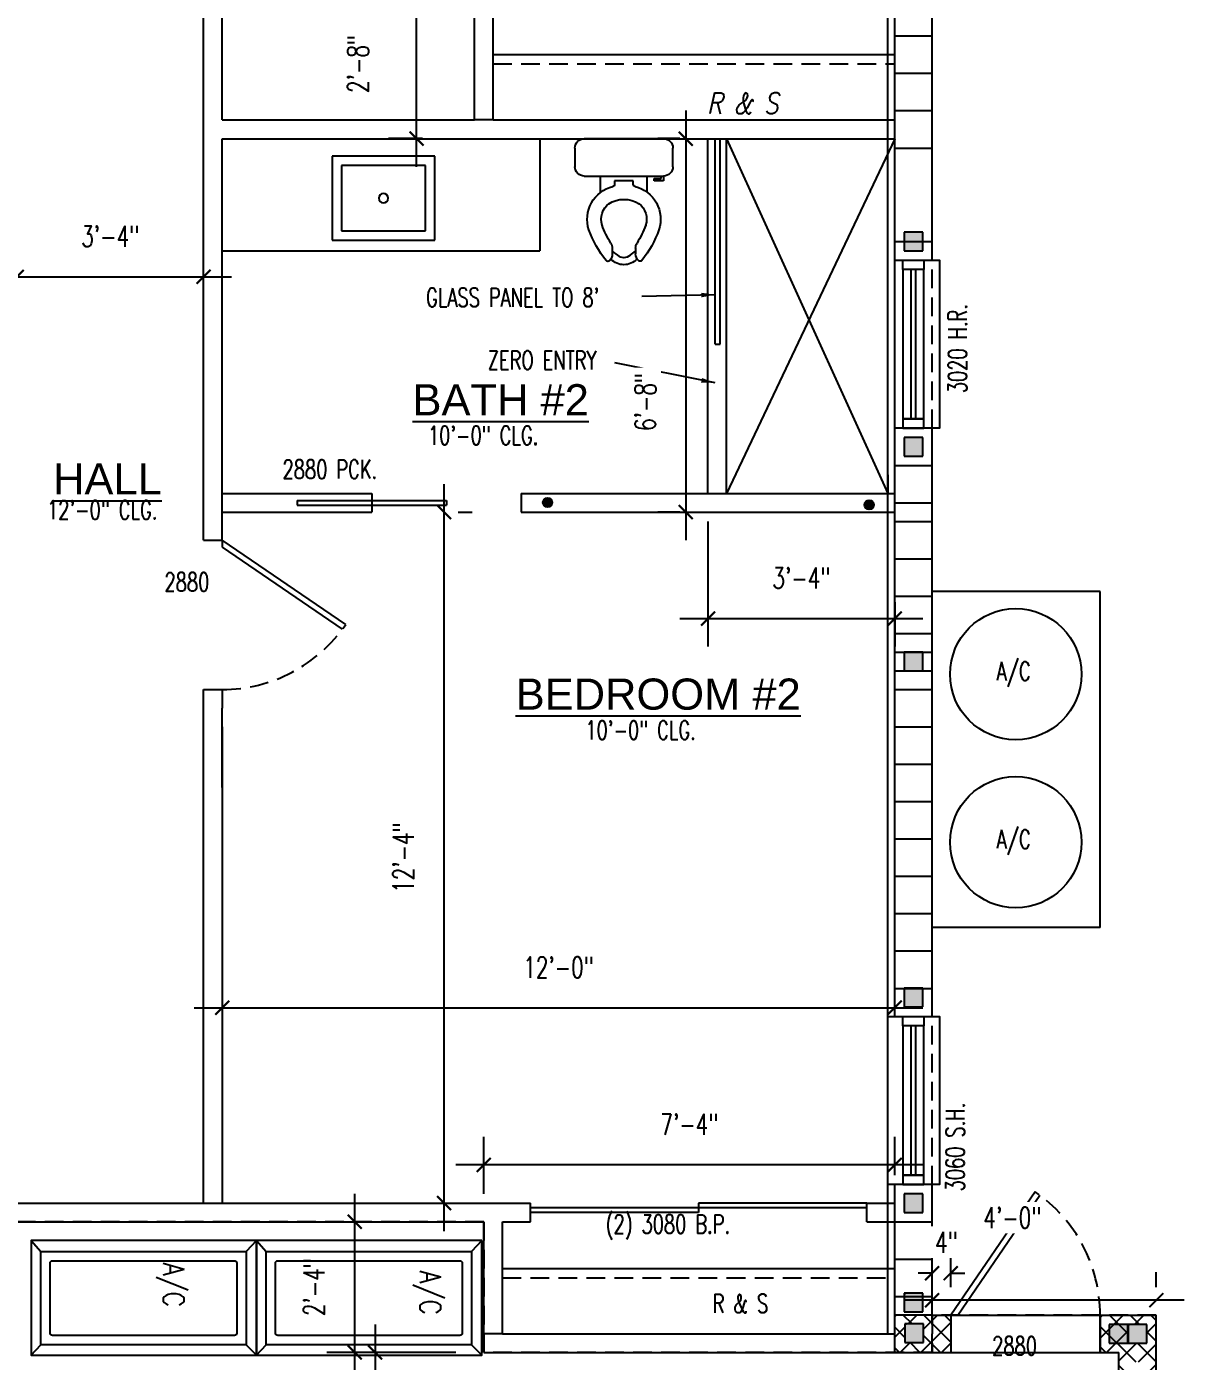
# Model space of a CAD drawing. Header units: inches. Extents: x -25328 to 8149, y -5530 to 4336.
# Drawn here: x -24732.5 to -24484.6, y 2863.5 to 3149.4 of the extents above; entities that cross this region are included whole.
import ezdxf

# ---------------------------------------------------------------- set-up
doc = ezdxf.new("R2010")
doc.units = ezdxf.units.IN
doc.header["$LTSCALE"] = 16
doc.header["$MEASUREMENT"] = 0
doc.linetypes.add('HIDDEN', pattern=[0.375, 0.25, -0.125])
doc.layers.get('0').update_dxf_attribs({"linetype": 'CONTINUOUS'})
doc.layers.get('DEFPOINTS').update_dxf_attribs({"linetype": 'CONTINUOUS'})
doc.layers.add('AREA', color=7, linetype='HIDDEN', plot=False)
for name, color, linetype in [('B1_1', 6, 'CONTINUOUS'), ('B1_4', 5, 'CONTINUOUS'), ('B1_TEXT', 1, 'CONTINUOUS'), ('BLOCK', 8, 'CONTINUOUS'), ('CELLS', 165, 'CONTINUOUS'), ('CONC', 3, 'CONTINUOUS'), ('COUNTER', 2, 'CONTINUOUS'), ('DIM', 5, 'CONTINUOUS'), ('DIMS', 5, 'CONTINUOUS'), ('DOORS', 1, 'CONTINUOUS'), ('DRY WALL', 8, 'CONTINUOUS'), ('FIXTURES', 2, 'CONTINUOUS'), ('HATCH', 8, 'CONTINUOUS'), ('REBAR', 1, 'CONTINUOUS'), ('SHELF', 2, 'CONTINUOUS'), ('TEXT', 11, 'CONTINUOUS'), ('TEXT ROOM', 3, 'CONTINUOUS'), ('WALLS EXT', 6, 'CONTINUOUS'), ('WALLS INT', 6, 'CONTINUOUS'), ('WINDOWS', 1, 'CONTINUOUS')]:
    doc.layers.add(name, color=color, linetype=linetype)
doc.styles.add('ATT', font='txt')
doc.styles.add('MTI', font='romans.shx', dxfattribs={"width": 0.8, "oblique": 12.5})
doc.styles.add('PAYTAS RM', font='romans.shx', dxfattribs={"width": 0.7, "height": 4.5})
doc.styles.add('PAYTS NOTES', font='romans.shx', dxfattribs={"width": 0.7, "height": 4.5})
doc.styles.add('TAGS', font='romans.shx', dxfattribs={"width": 0.8})
doc.styles.add('TEST', font='swissk.ttf', dxfattribs={"height": 4})
doc.dimstyles.new('DIM- PAYTAS', dxfattribs={"dimscale": 48, "dimtxt": 0.1, "dimasz": 0.0625, "dimexe": 0.125, "dimexo": 0.125, "dimgap": 0.125, "dimtad": 1, "dimdec": 1, "dimzin": 3, "dimdsep": 46, "dimlunit": 4, "dimtxsty": 'PAYTAS RM', "dimblk": 'ARCHTICK', "dimcen": 0.09, "dimdle": 0.125, "dimclrd": 5, "dimclre": 5, "dimclrt": 11, "dimadec": 0, "dimazin": 0, "dimtfac": 1, "dimtdec": 1, "dimtofl": 0, "dimtmove": 2, "dimatfit": 3, "dimfxl": 0, "dimfrac": 2, "dimtolj": 1, "dimtzin": 3, "dimarcsym": 0})
pattern_1 = [(45, (-20738.2125, 971.5904), (-2.2097087, 2.2097087), []), (135, (-20738.2125, 971.5904), (-2.2097087, -2.2097087), [])]

# ---------------------------------------------------------------- blocks, each defined once
blk = doc.blocks.new('pv_ap_ah_large')
for p, q in [((-24.14, -2), (-21.93, -4.35)), ((24.14, -2), (22.07, -4.35)), ((22.07, -4.35), (-21.93, -4.35)), ((-21.93, -4.35), (-21.93, -24.35)), ((22.07, -24.35), (22.07, -4.35)), ((-24.14, -26.58), (-21.93, -24.35)), ((-21.93, -24.35), (22.07, -24.35)), ((24.14, -26.58), (22.07, -24.35))]:
    blk.add_line(p, q)
at = {"color": 8}
for p, q in [((-19.93, -6.85), (-19.93, -21.85)), ((19.57, -6.35), (-19.43, -6.35)), ((20.07, -21.85), (20.07, -6.85)), ((-19.43, -22.35), (19.57, -22.35))]:
    blk.add_line(p, q, dxfattribs=at)
blk.add_lwpolyline([(-24.14, -2), (24.14, -2), (24.14, -26.58), (-24.14, -26.58)], close=True)
for centre, start, end in [((-19.43, -6.85), 90, 180), ((19.57, -6.85), 0, 90), ((-19.43, -21.85), 180, 270), ((19.57, -21.85), 270, 0)]:
    blk.add_arc(centre, 0.5, start, end, dxfattribs=at)
blk = doc.blocks.new('CELL')
at = {"layer": 'CELLS', "linetype": 'Continuous'}
for p, q in [((-1.99, -1.89), (-1.99, 2.11)), ((-1.99, 2.11), (2.01, 2.11)), ((2.01, 2.11), (2.01, -1.89)), ((2.01, -1.89), (-1.99, -1.89))]:
    blk.add_line(p, q, dxfattribs=at)
for points in [[(-1.99, 2.11), (-1.99, -1.89), (2.01, 2.11), (-0.07, -1.89)], [(2.01, 2.11), (-0.07, -1.89), (2.01, -0.79), (1.71, -1.89)], [(2.01, -0.79), (1.71, -1.89), (2.01, -1.89)]]:
    blk.add_solid(points, dxfattribs=at)
blk = doc.blocks.new('_ArchTick')
at = {"color": 0, "linetype": 'ByBlock', "const_width": 0.15}
blk.add_lwpolyline([(-0.5, -0.5), (0.5, 0.5)], dxfattribs=at)
blk = doc.blocks.new('*D379')
at = {"layer": 'DEFPOINTS', "color": 0, "transparency": 16777216}
for p in [(-24676.45, 2893.4), (-24662.26, 2893.4), (-24634.61, 2865.4)]:
    blk.add_point(p, dxfattribs=at)
at = {"layer": 'DIMS', "color": 5, "lineweight": -2, "transparency": 16777216}
for p, q in [((-24662.26, 2859.4), (-24662.26, 2899.4)), ((-24670.45, 2893.4), (-24656.26, 2893.4)), ((-24640.61, 2865.4), (-24668.26, 2865.4))]:
    blk.add_line(p, q, dxfattribs=at)
at = {"layer": 'DIMS', "color": 5, "lineweight": -2, "transparency": 16777216, "xscale": 3, "yscale": 3, "zscale": 3}
for p, rotation in [((-24662.26, 2893.4), 90), ((-24662.26, 2865.4), 270)]:
    blk.add_blockref('_ArchTick', p, dxfattribs=dict(at, rotation=rotation))
at = {"layer": 'DIMS', "color": 11, "transparency": 16777216, "insert": (-24670.94, 2879.4), "char_height": 4.5, "attachment_point": 5, "rotation": 90, "style": 'PAYTAS RM'}
blk.add_mtext('\\A1;2\'-4"', dxfattribs=at)
blk = doc.blocks.new('*D443')
at = {"layer": 'DEFPOINTS', "color": 0, "transparency": 16777216}
for p in [(-24634.61, 2865.4), (-24826.61, 2849.4), (-24634.61, 2845.57)]:
    blk.add_point(p, dxfattribs=at)
at = {"layer": 'DIMS', "color": 5, "lineweight": -2, "transparency": 16777216}
for p, q in [((-24634.61, 2859.4), (-24634.61, 2839.57)), ((-24832.61, 2845.57), (-24628.61, 2845.57)), ((-24826.61, 2843.4), (-24826.61, 2839.57))]:
    blk.add_line(p, q, dxfattribs=at)
at = {"layer": 'DIMS', "color": 5, "lineweight": -2, "transparency": 16777216, "xscale": 3, "yscale": 3, "zscale": 3, "rotation": 180}
blk.add_blockref('_ArchTick', (-24826.61, 2845.57), dxfattribs=at)
at = {"layer": 'DIMS', "color": 5, "lineweight": -2, "transparency": 16777216, "xscale": 3, "yscale": 3, "zscale": 3}
blk.add_blockref('_ArchTick', (-24634.61, 2845.57), dxfattribs=at)
at = {"layer": 'DIMS', "color": 11, "transparency": 16777216, "insert": (-24730.61, 2854.25), "char_height": 4.5, "attachment_point": 5, "style": 'PAYTAS RM'}
blk.add_mtext('\\A1;16\'-0"', dxfattribs=at)
blk = doc.blocks.new('*D380')
at = {"layer": 'DEFPOINTS', "color": 0, "transparency": 16777216}
for p in [(-24690.61, 2947.25), (-24546.61, 2939.25), (-24546.61, 2931.25)]:
    blk.add_point(p, dxfattribs=at)
at = {"layer": 'DIMS', "color": 5, "lineweight": -2, "transparency": 16777216}
for p, q in [((-24546.61, 2937.25), (-24546.61, 2945.25)), ((-24696.61, 2939.25), (-24540.61, 2939.25)), ((-24690.61, 2941.25), (-24690.61, 2933.25))]:
    blk.add_line(p, q, dxfattribs=at)
at = {"layer": 'DIMS', "color": 5, "lineweight": -2, "transparency": 16777216, "xscale": 3, "yscale": 3, "zscale": 3, "rotation": 180}
blk.add_blockref('_ArchTick', (-24690.61, 2939.25), dxfattribs=at)
at = {"layer": 'DIMS', "color": 5, "lineweight": -2, "transparency": 16777216, "xscale": 3, "yscale": 3, "zscale": 3}
blk.add_blockref('_ArchTick', (-24546.61, 2939.25), dxfattribs=at)
at = {"layer": 'DIMS', "color": 11, "transparency": 16777216, "insert": (-24618.61, 2947.93), "char_height": 4.5, "attachment_point": 5, "style": 'PAYTAS RM'}
blk.add_mtext('\\A1;12\'-0"', dxfattribs=at)
blk = doc.blocks.new('*D383')
at = {"layer": 'DEFPOINTS', "color": 0, "transparency": 16777216}
for p in [(-24649, 3157.4), (-24636.61, 3157.4), (-24641.72, 3125.4)]:
    blk.add_point(p, dxfattribs=at)
at = {"layer": 'DIMS', "color": 5, "lineweight": -2, "transparency": 16777216}
for p, q in [((-24649, 3119.4), (-24649, 3163.4)), ((-24642.61, 3157.4), (-24655, 3157.4)), ((-24647.72, 3125.4), (-24655, 3125.4))]:
    blk.add_line(p, q, dxfattribs=at)
at = {"layer": 'DIMS', "color": 5, "lineweight": -2, "transparency": 16777216, "xscale": 3, "yscale": 3, "zscale": 3}
for p, rotation in [((-24649, 3157.4), 90), ((-24649, 3125.4), 270)]:
    blk.add_blockref('_ArchTick', p, dxfattribs=dict(at, rotation=rotation))
at = {"layer": 'DIMS', "color": 11, "transparency": 16777216, "insert": (-24661.55, 3141.4), "char_height": 4.5, "attachment_point": 5, "rotation": 90, "style": 'PAYTAS RM'}
blk.add_mtext('\\A1;2\'-8"', dxfattribs=at)
blk = doc.blocks.new('15PTOI06')
at = {"color": 0, "linetype": 'ByBlock'}
for p, q in [((2, 10.5), (6, 10.5)), ((0, -8.5), (0, 8.5)), ((8, 8.5), (8, -8.5)), ((11.5, 5), (8, 5)), ((9, 2), (9.765178, 2)), ((9, -2), (9, 2)), ((23.431562, 2.5), (24.727861, 2.5)), ((24.931034, 1.327586), (24.062054, 2.5)), ((9.765178, -2), (9, -2)), ((23.431562, -2.5), (24.690476, -2.5)), ((24.931034, -1.327586), (24.062054, -2.5)), ((11.5, -5), (8, -5)), ((8.5, -8), (8, -8)), ((8, -8.5), (9, -8.5)), ((9, -6.5), (8.5, -6.5)), ((8.5, -6.5), (8.5, -8)), ((9, -8.5), (9, -6.5)), ((6, -10.5), (2, -10.5))]:
    blk.add_line(p, q, dxfattribs=at)
for centre, radius, start, end in [((2, 8.5), 2, 90, 180), ((6, 8.5), 2, 0, 90), ((17.25, 0.65), 7.210062, 71.816347, 166.116636), ((12, -13.75), 22.534695, 51.265418, 70.559965), ((19.118098, 0), 6.118098, 147.797266, 212.202734), ((17.25, 0.65), 4.210062, 71.816347, 142.891702), ((12, -13.75), 19.534695, 57.937508, 70.559965), ((24.727861, 4.5), 2, 270, 314.939898), ((25.787408, 3.438228), 0.5, 314.939898, 51.265418), ((9.765178, 2.5), 0.5, 270, 346.116636), ((23.431562, 4.5), 2, 237.937508, 270), ((23.666667, 0), 1.833333, 313.602819, 46.397181), ((23.166667, 0), 3.833333, 313.602819, 46.397181), ((9.765178, -2.5), 0.5, 13.883364, 90), ((17.25, -0.65), 7.210062, 193.883364, 288.183653), ((12, 13.75), 19.534695, 289.440035, 302.062492), ((23.431562, -4.5), 2, 90, 122.062492), ((24.690476, -4.5), 2, 44.162471, 90), ((17.25, -0.65), 4.210062, 217.108298, 288.183653), ((12, 13.75), 22.534695, 289.440035, 308.665009), ((25.766527, -3.454957), 0.5, 308.665009, 44.162471), ((2, -8.5), 2, 180, 270), ((6, -8.5), 2, 270, 0)]:
    blk.add_arc(centre, radius, start, end, dxfattribs=at)
at = {"color": 0, "linetype": 'ByBlock', "style": 'ATT', "flags": 3}
blk.add_attdef('ITEM', (0, -19.5), '', height=6, dxfattribs=at)
blk = doc.blocks.new('A$C1FC876C1')
at = {"layer": 'DOORS'}
for p, q in [((0, 18.07), (26.42, 0)), ((26.42, 1.5), (0.72, 19.08)), ((26.42, 0), (26.42, 1.5))]:
    blk.add_line(p, q, dxfattribs=at)
at = {"layer": 'DOORS', "color": 8, "linetype": 'HIDDEN'}
blk.add_arc((26.45, -0.07), 32.07, 90.0483, 145.5621, dxfattribs=at)
blk = doc.blocks.new('*D418')
at = {"layer": 'DEFPOINTS', "color": 0, "transparency": 16777216}
for p in [(-24646.07, 3045.4), (-24643.13, 3045.4), (-24646.07, 2897.4)]:
    blk.add_point(p, dxfattribs=at)
at = {"layer": 'DIM', "color": 5, "lineweight": -2, "transparency": 16777216}
for p, q in [((-24643.13, 2891.4), (-24643.13, 3051.4)), ((-24640.07, 3045.4), (-24637.13, 3045.4)), ((-24640.07, 2897.4), (-24637.13, 2897.4))]:
    blk.add_line(p, q, dxfattribs=at)
at = {"layer": 'DIM', "color": 5, "lineweight": -2, "transparency": 16777216, "xscale": 3, "yscale": 3, "zscale": 3}
for p, rotation in [((-24643.13, 3045.4), 90), ((-24643.13, 2897.4), 270)]:
    blk.add_blockref('_ArchTick', p, dxfattribs=dict(at, rotation=rotation))
at = {"layer": 'DIM', "color": 11, "transparency": 16777216, "insert": (-24651.81, 2971.4), "char_height": 4.5, "attachment_point": 5, "rotation": 90, "style": 'PAYTAS RM', "bg_fill": 3, "box_fill_scale": 1.25, "bg_fill_color": 256, "bg_fill_true_color": 13158600, "bg_fill_transparency": 0}
blk.add_mtext('\\A1;12\'-4"', dxfattribs=at)
blk = doc.blocks.new('A$C525b841c')
at = {"layer": 'FIXTURES'}
for p, q in [((0, 0), (0, 22)), ((0, 22), (18, 22)), ((18, 22), (18, 0)), ((2, 20), (16, 20)), ((2, 2), (2, 20)), ((16, 20), (16, 2)), ((16, 2), (2, 2)), ((18, 0), (0, 0))]:
    blk.add_line(p, q, dxfattribs=at)
blk.add_circle((9, 11), 1, dxfattribs=at)
blk = doc.blocks.new('*D401')
at = {"layer": 'DEFPOINTS', "color": 0, "transparency": 16777216}
for p in [(-24634.61, 2865.4), (-24657.87, 2493.4), (-24602.48, 2493.4)]:
    blk.add_point(p, dxfattribs=at)
at = {"layer": 'DIM', "color": 5, "lineweight": -2, "transparency": 16777216}
for p, q in [((-24657.87, 2871.4), (-24657.87, 2487.4)), ((-24640.61, 2865.4), (-24663.87, 2865.4)), ((-24608.48, 2493.4), (-24663.87, 2493.4))]:
    blk.add_line(p, q, dxfattribs=at)
at = {"layer": 'DIM', "color": 5, "lineweight": -2, "transparency": 16777216, "xscale": 3, "yscale": 3, "zscale": 3}
for p, rotation in [((-24657.87, 2865.4), 90), ((-24657.87, 2493.4), 270)]:
    blk.add_blockref('_ArchTick', p, dxfattribs=dict(at, rotation=rotation))
at = {"layer": 'DIM', "color": 11, "transparency": 16777216, "insert": (-24666.55, 2679.4), "char_height": 4.5, "attachment_point": 5, "rotation": 90, "style": 'PAYTAS RM', "bg_fill": 3, "box_fill_scale": 1.25, "bg_fill_color": 256, "bg_fill_true_color": 13158600, "bg_fill_transparency": 0}
blk.add_mtext('\\A1;31\'-0"', dxfattribs=at)
blk = doc.blocks.new('*D422')
at = {"layer": 'DEFPOINTS', "color": 0, "transparency": 16777216}
for p in [(-24538.61, 2876.59), (-24538.61, 2873.4), (-24490.61, 2873.4)]:
    blk.add_point(p, dxfattribs=at)
at = {"layer": 'WALLS INT', "color": 5, "lineweight": -2, "transparency": 16777216}
for p, q in [((-24538.61, 2879.4), (-24538.61, 2882.59)), ((-24490.61, 2879.4), (-24490.61, 2882.59)), ((-24484.61, 2876.59), (-24544.61, 2876.59))]:
    blk.add_line(p, q, dxfattribs=at)
at = {"layer": 'WALLS INT', "color": 5, "lineweight": -2, "transparency": 16777216, "xscale": 3, "yscale": 3, "zscale": 3, "rotation": 180}
blk.add_blockref('_ArchTick', (-24538.61, 2876.59), dxfattribs=at)
at = {"layer": 'WALLS INT', "color": 5, "lineweight": -2, "transparency": 16777216, "xscale": 3, "yscale": 3, "zscale": 3}
blk.add_blockref('_ArchTick', (-24490.61, 2876.59), dxfattribs=at)
at = {"layer": 'WALLS INT', "color": 11, "transparency": 16777216, "insert": (-24521.44, 2894.27), "char_height": 4.5, "attachment_point": 5, "style": 'PAYTAS RM', "bg_fill": 3, "box_fill_scale": 1.25, "bg_fill_color": 256, "bg_fill_true_color": 13158600, "bg_fill_transparency": 0}
blk.add_mtext('\\A1;4\'-0"', dxfattribs=at)
blk = doc.blocks.new('*D423')
at = {"layer": 'DEFPOINTS', "color": 0, "transparency": 16777216}
for p in [(-24634.61, 2905.58), (-24546.61, 2897.4), (-24634.61, 2893.4)]:
    blk.add_point(p, dxfattribs=at)
at = {"layer": 'WALLS INT', "color": 5, "lineweight": -2, "transparency": 16777216}
for p, q in [((-24634.61, 2899.4), (-24634.61, 2911.58)), ((-24546.61, 2903.4), (-24546.61, 2911.58)), ((-24540.61, 2905.58), (-24640.61, 2905.58))]:
    blk.add_line(p, q, dxfattribs=at)
at = {"layer": 'WALLS INT', "color": 5, "lineweight": -2, "transparency": 16777216, "xscale": 3, "yscale": 3, "zscale": 3, "rotation": 180}
blk.add_blockref('_ArchTick', (-24634.61, 2905.58), dxfattribs=at)
at = {"layer": 'WALLS INT', "color": 5, "lineweight": -2, "transparency": 16777216, "xscale": 3, "yscale": 3, "zscale": 3}
blk.add_blockref('_ArchTick', (-24546.61, 2905.58), dxfattribs=at)
at = {"layer": 'WALLS INT', "color": 11, "transparency": 16777216, "insert": (-24590.61, 2914.26), "char_height": 4.5, "attachment_point": 5, "style": 'PAYTAS RM', "bg_fill": 3, "box_fill_scale": 1.25, "bg_fill_color": 256, "bg_fill_true_color": 13158600, "bg_fill_transparency": 0}
blk.add_mtext('\\A1;7\'-4"', dxfattribs=at)
blk = doc.blocks.new('*D425')
at = {"layer": 'DEFPOINTS', "color": 0, "transparency": 16777216}
for p in [(-24586.61, 3125.4), (-24591.37, 3045.4), (-24586.61, 3045.4)]:
    blk.add_point(p, dxfattribs=at)
at = {"layer": 'WALLS INT', "color": 5, "lineweight": -2, "transparency": 16777216}
for p, q in [((-24591.37, 3131.4), (-24591.37, 3039.4)), ((-24592.61, 3125.4), (-24597.37, 3125.4)), ((-24592.61, 3045.4), (-24597.37, 3045.4))]:
    blk.add_line(p, q, dxfattribs=at)
at = {"layer": 'WALLS INT', "color": 5, "lineweight": -2, "transparency": 16777216, "xscale": 3, "yscale": 3, "zscale": 3}
for p, rotation in [((-24591.37, 3125.4), 90), ((-24591.37, 3045.4), 270)]:
    blk.add_blockref('_ArchTick', p, dxfattribs=dict(at, rotation=rotation))
at = {"layer": 'WALLS INT', "color": 11, "transparency": 16777216, "insert": (-24600.05, 3069), "char_height": 4.5, "attachment_point": 5, "rotation": 90, "style": 'PAYTAS RM', "bg_fill": 3, "box_fill_scale": 1.25, "bg_fill_color": 256, "bg_fill_true_color": 13158600, "bg_fill_transparency": 0}
blk.add_mtext('\\A1;6\'-8"', dxfattribs=at)
blk = doc.blocks.new('*D428')
at = {"layer": 'DEFPOINTS', "color": 0, "transparency": 16777216}
for p in [(-24586.61, 3049.4), (-24546.61, 3032.12), (-24546.61, 3022.6)]:
    blk.add_point(p, dxfattribs=at)
at = {"layer": 'WALLS INT', "color": 5, "lineweight": -2, "transparency": 16777216}
for p, q in [((-24586.61, 3043.4), (-24586.61, 3016.6)), ((-24546.61, 3026.12), (-24546.61, 3016.6)), ((-24592.61, 3022.6), (-24540.61, 3022.6))]:
    blk.add_line(p, q, dxfattribs=at)
at = {"layer": 'WALLS INT', "color": 5, "lineweight": -2, "transparency": 16777216, "xscale": 3, "yscale": 3, "zscale": 3, "rotation": 180}
blk.add_blockref('_ArchTick', (-24586.61, 3022.6), dxfattribs=at)
at = {"layer": 'WALLS INT', "color": 5, "lineweight": -2, "transparency": 16777216, "xscale": 3, "yscale": 3, "zscale": 3}
blk.add_blockref('_ArchTick', (-24546.61, 3022.6), dxfattribs=at)
at = {"layer": 'WALLS INT', "color": 11, "transparency": 16777216, "insert": (-24566.61, 3031.27), "char_height": 4.5, "attachment_point": 5, "style": 'PAYTAS RM', "bg_fill": 3, "box_fill_scale": 1.25, "bg_fill_color": 256, "bg_fill_true_color": 13158600, "bg_fill_transparency": 0}
blk.add_mtext('\\A1;3\'-4"', dxfattribs=at)
blk = doc.blocks.new('*D434')
at = {"layer": 'DEFPOINTS', "color": 0, "transparency": 16777216}
for p in [(-24534.63, 2882.39), (-24538.61, 2873.4), (-24534.63, 2873.4)]:
    blk.add_point(p, dxfattribs=at)
at = {"layer": 'WALLS INT', "color": 5, "lineweight": -2, "transparency": 16777216}
for p, q in [((-24538.61, 2879.4), (-24538.61, 2888.39)), ((-24534.63, 2879.4), (-24534.63, 2888.39)), ((-24538.61, 2882.39), (-24541.61, 2882.39)), ((-24534.63, 2882.39), (-24531.63, 2882.39))]:
    blk.add_line(p, q, dxfattribs=at)
at = {"layer": 'WALLS INT', "color": 5, "lineweight": -2, "transparency": 16777216, "xscale": 3, "yscale": 3, "zscale": 3}
blk.add_blockref('_ArchTick', (-24538.61, 2882.39), dxfattribs=at)
at = {"layer": 'WALLS INT', "color": 5, "lineweight": -2, "transparency": 16777216, "xscale": 3, "yscale": 3, "zscale": 3, "rotation": 180}
blk.add_blockref('_ArchTick', (-24534.63, 2882.39), dxfattribs=at)
at = {"layer": 'WALLS INT', "color": 11, "transparency": 16777216, "insert": (-24535.56, 2889.01), "char_height": 4.5, "attachment_point": 5, "style": 'PAYTAS RM', "bg_fill": 3, "box_fill_scale": 1.25, "bg_fill_color": 256, "bg_fill_true_color": 13158600, "bg_fill_transparency": 0}
blk.add_mtext('\\A1;4"', dxfattribs=at)
blk = doc.blocks.new('*D440')
at = {"layer": 'DEFPOINTS', "color": 0, "transparency": 16777216}
for p in [(-24734.61, 3095.4), (-24694.61, 3095.8), (-24694.61, 3095.4)]:
    blk.add_point(p, dxfattribs=at)
at = {"layer": 'WALLS INT', "color": 5, "lineweight": -2, "transparency": 16777216}
for p, q in [((-24734.61, 3101.4), (-24734.61, 3101.8)), ((-24694.61, 3101.4), (-24694.61, 3101.8)), ((-24740.61, 3095.8), (-24688.61, 3095.8))]:
    blk.add_line(p, q, dxfattribs=at)
at = {"layer": 'WALLS INT', "color": 5, "lineweight": -2, "transparency": 16777216, "xscale": 3, "yscale": 3, "zscale": 3, "rotation": 180}
blk.add_blockref('_ArchTick', (-24734.61, 3095.8), dxfattribs=at)
at = {"layer": 'WALLS INT', "color": 5, "lineweight": -2, "transparency": 16777216, "xscale": 3, "yscale": 3, "zscale": 3}
blk.add_blockref('_ArchTick', (-24694.61, 3095.8), dxfattribs=at)
at = {"layer": 'WALLS INT', "color": 11, "transparency": 16777216, "insert": (-24714.61, 3104.48), "char_height": 4.5, "attachment_point": 5, "style": 'PAYTAS RM', "bg_fill": 3, "box_fill_scale": 1.25, "bg_fill_color": 256, "bg_fill_true_color": 13158600, "bg_fill_transparency": 0}
blk.add_mtext('\\A1;3\'-4"', dxfattribs=at)

msp = doc.modelspace()

# ---------------------------------------------------------------- hatches: boundary and pattern name
at = {"layer": 'DIMS'}
h = msp.add_hatch(dxfattribs=at)
h.set_pattern_fill('ANSI37', color=8, scale=25, style=0)
h.set_pattern_definition(pattern_1)
h.paths.add_polyline_path([(-24490.60610512, 2665.39772563), (-24490.60610512, 2873.39772563), (-24502.60610512, 2873.39772563), (-24502.60610512, 2865.39772563), (-24498.60610512, 2865.39772563), (-24498.60610512, 2673.39772563), (-24498.60610512, 2493.39772563), (-24614.48110512, 2493.39772563), (-24614.48110512, 2485.39772563), (-24600.3490796, 2485.39772563), (-24490.60610512, 2485.39772563)])
h.paths.add_polyline_path([(-24496.60610512, 2487.40038371), (-24496.60610512, 2491.40038371), (-24492.60610512, 2491.40038371), (-24492.60610512, 2487.40038371)], flags=16)
h.paths.add_polyline_path([(-24588.60610512, 2487.40038371), (-24592.60610512, 2487.40038371), (-24592.60610512, 2491.40038371), (-24588.60610512, 2491.40038371)], flags=16)
h.paths.add_polyline_path([(-24595.16739662, 2487.40038371), (-24599.16739662, 2487.40038371), (-24599.16739662, 2491.40038371), (-24595.16739662, 2491.40038371)], flags=16)
h.paths.add_polyline_path([(-24497.27447545, 2572.21820286), (-24497.27447545, 2576.21820286), (-24493.27447545, 2576.21820286), (-24493.27447545, 2572.21820286)], flags=16)
h.paths.add_polyline_path([(-24608.48110512, 2487.40039897), (-24612.48110512, 2487.40039897), (-24612.48110512, 2491.40039897), (-24608.48110512, 2491.40039897)], flags=16)
h.paths.add_polyline_path([(-24496.60610512, 2667.40038371), (-24496.60610512, 2671.40038371), (-24492.60610512, 2671.40038371), (-24492.60610512, 2667.40038371)], flags=16)
h.paths.add_polyline_path([(-24496.60610512, 2715.40038371), (-24496.60610512, 2719.40038371), (-24492.60610512, 2719.40038371), (-24492.60610512, 2715.40038371)], flags=16)
h.paths.add_polyline_path([(-24496.60610512, 2787.40038371), (-24496.60610512, 2791.40038371), (-24492.60610512, 2791.40038371), (-24492.60610512, 2787.40038371)], flags=16)
h.paths.add_polyline_path([(-24496.60610512, 2859.40038371), (-24496.60610512, 2863.40038371), (-24492.60610512, 2863.40038371), (-24492.60610512, 2859.40038371)], flags=16)
h.paths.add_polyline_path([(-24500.66916231, 2867.39772563), (-24500.66916231, 2871.39772563), (-24496.66916231, 2871.39772563), (-24496.60610512, 2871.39776688), (-24496.60610512, 2871.40038371), (-24492.60610512, 2871.40038371), (-24492.60610512, 2867.40038371), (-24496.60610512, 2867.40038371), (-24496.66916231, 2867.40034246), (-24496.66916231, 2867.39772563)], flags=16)
h = msp.add_hatch(dxfattribs=at)
h.set_pattern_fill('ANSI37', color=8, scale=25, style=0)
h.set_pattern_definition(pattern_1)
h.paths.add_polyline_path([(-24540.44490539, 2867.51430551), (-24544.44490539, 2867.51430551), (-24544.44490539, 2871.51430551), (-24540.44490539, 2871.51430551)], flags=16)
h.paths.add_polyline_path([(-24496.60610512, 2871.40038371), (-24492.60610512, 2871.40038371), (-24492.60610512, 2867.40038371), (-24496.60610512, 2867.40038371)], flags=16)
h.paths.add_polyline_path([(-24496.60610512, 2863.40038371), (-24492.60610512, 2863.40038371), (-24492.60610512, 2859.40038371), (-24496.60610512, 2859.40038371)], flags=16)
h.paths.add_polyline_path([(-24534.60610512, 2865.39772563), (-24534.60610512, 2873.39772563), (-24546.60610512, 2873.39772563), (-24546.60610512, 2865.39772563)])
h.paths.add_polyline_path([(-24502.60610512, 2873.39772563), (-24502.60610512, 2865.39772563), (-24498.60610512, 2865.39772563), (-24498.60610512, 2857.39772563), (-24490.60610512, 2857.39772563), (-24490.60610512, 2873.39772563)])
at = {"layer": 'REBAR'}
for points in [[(-24619.9404013, 3047.46352497, 1), (-24621.9404013, 3047.46352497, 1)], [(-24551.07442782, 3046.96961635, 1), (-24553.07442782, 3046.96961635, 1)]]:
    msp.add_hatch(color=256, dxfattribs=at).paths.add_polyline_path(points)

# ---------------------------------------------------------------- linework, layer by layer
at = {"layer": 'B1_1'}
for p, q in [((-24694.60610512, 3039.39772563), (-24694.60610512, 3159.39772563)), ((-24694.60610512, 2897.39772563), (-24694.60610512, 3007.39772563))]:
    msp.add_line(p, q, dxfattribs=at)
at = {"layer": 'B1_4', "linetype": 'HIDDEN'}
msp.add_line((-24632.60610512, 3129.39772563), (-24636.60610512, 3129.39772563), dxfattribs=at)
at = {"layer": 'BLOCK'}
for p, q in [((-24546.60610512, 3147.39772563), (-24538.60610512, 3147.39772563)), ((-24546.60610512, 3139.39772563), (-24538.60610512, 3139.39772563)), ((-24546.60610512, 3131.39772563), (-24538.60610512, 3131.39772563)), ((-24546.60610512, 3123.39772563), (-24538.60610512, 3123.39772563)), ((-24546.60610512, 3103.39772563), (-24538.60610512, 3103.39772563)), ((-24546.60610512, 3055.39772563), (-24538.60610512, 3055.39772563)), ((-24546.60610512, 3047.39772563), (-24538.60610512, 3047.39772563)), ((-24546.60610512, 3043.39772563), (-24538.60610512, 3043.39772563)), ((-24546.60610512, 3035.39772563), (-24538.60610512, 3035.39772563)), ((-24546.60610512, 3027.39772563), (-24538.60610512, 3027.39772563)), ((-24546.60610512, 3019.39772563), (-24538.60610512, 3019.39772563)), ((-24546.60610512, 3015.39772563), (-24538.60610512, 3015.39772563)), ((-24546.60610512, 3011.39772563), (-24538.60610512, 3011.39772563)), ((-24546.60610512, 3007.39772563), (-24538.60610512, 3007.39772563)), ((-24546.60610512, 2999.39772563), (-24538.60610512, 2999.39772563)), ((-24546.60610512, 2991.39772563), (-24538.60610512, 2991.39772563)), ((-24546.60610512, 2983.39772563), (-24538.60610512, 2983.39772563)), ((-24546.60610512, 2975.39772563), (-24538.60610512, 2975.39772563)), ((-24546.60610512, 2967.39772563), (-24538.60610512, 2967.39772563)), ((-24546.60610512, 2959.39772563), (-24538.60610512, 2959.39772563)), ((-24546.60610512, 2951.39772563), (-24538.60610512, 2951.39772563)), ((-24546.60610512, 2943.39772563), (-24538.60610512, 2943.39772563)), ((-24546.60610512, 2893.39772563), (-24538.60610512, 2893.39772563)), ((-24546.60610512, 2893.39772563), (-24538.60610512, 2893.39772563)), ((-24546.60610512, 2885.39772563), (-24538.60610512, 2885.39772563)), ((-24546.60610512, 2877.39772563), (-24538.60610512, 2877.39772563)), ((-24502.60610512, 2865.39772563), (-24502.60610512, 2873.39772563))]:
    msp.add_line(p, q, dxfattribs=at)
at = {"layer": 'CONC'}
for p, q in [((-24502.60610512, 3028.40357581), (-24538.60610512, 3028.40357581)), ((-24502.60610512, 2956.40357581), (-24502.60610512, 3028.40357581)), ((-24502.60610512, 2956.40357581), (-24538.60610512, 2956.40357581))]:
    msp.add_line(p, q, dxfattribs=at)
at = {"layer": 'COUNTER'}
for p in [(-24622.60610512, 3125.39772563), (-24690.60610512, 3101.39772563)]:
    msp.add_line(p, (-24622.60610512, 3101.39772563), dxfattribs=at)
at = {"layer": 'DIM'}
for p, q in [((-24674.60610512, 3047.90313876), (-24674.60610512, 3046.90313876)), ((-24534.60610512, 2873.39772563), (-24534.60610512, 2865.39772563)), ((-24502.60610512, 2873.39772563), (-24502.60610512, 2865.39772563))]:
    msp.add_line(p, q, dxfattribs=at)
at = {"layer": 'DIMS'}
for p, q in [((-24585.04555025, 3081.39772563), (-24585.04555025, 3125.39772563)), ((-24583.96086289, 3081.39772563), (-24583.96086289, 3125.39772563))]:
    msp.add_line(p, q, dxfattribs=at)
at = {"layer": 'DOORS'}
for p, q in [((-24588.60610512, 2896.39772563), (-24624.60610512, 2896.39772563)), ((-24552.60610512, 2897.39772563), (-24588.60610512, 2897.39772563)), ((-24588.60610512, 2897.39772563), (-24588.60610512, 2895.39772563)), ((-24552.60610512, 2896.39772563), (-24588.60610512, 2896.39772563)), ((-24588.60610512, 2895.39772563), (-24624.60610512, 2895.39772563))]:
    msp.add_line(p, q, dxfattribs=at)
at = {"layer": 'DRY WALL'}
msp.add_line((-24548.10610512, 2869.39772563), (-24548.10610512, 3439.89772563), dxfattribs=at)
at = {"layer": 'FIXTURES'}
msp.add_line((-24548.10610512, 3053.39772563), (-24548.10610512, 3049.39772563), dxfattribs=at)
for centre in [(-24520.70908511, 3010.68905663), (-24520.70908511, 2974.68905663)]:
    msp.add_circle(centre, 14.05600247, dxfattribs=at)
at = {"layer": 'HATCH'}
msp.add_line((-24630.60610512, 2869.39772563), (-24634.60610512, 2869.39772563), dxfattribs=at)
at = {"layer": 'REBAR'}
for centre in [(-24620.9404013, 3047.46352497), (-24552.07442782, 3046.96961635)]:
    msp.add_circle(centre, 1, dxfattribs=at)
at = {"layer": 'SHELF'}
for p, q in [((-24632.60610512, 3143.39772563), (-24546.60610512, 3143.39772563)), ((-24630.60610512, 2883.39772563), (-24546.60610512, 2883.39772563))]:
    msp.add_line(p, q, dxfattribs=at)
at = {"layer": 'SHELF', "linetype": 'HIDDEN'}
for p, q in [((-24632.60610512, 3141.39772563), (-24546.60610512, 3141.39772563)), ((-24630.60610512, 2881.39772563), (-24546.60610512, 2881.39772563))]:
    msp.add_line(p, q, dxfattribs=at)
at = {"layer": 'WALLS EXT'}
for p, q in [((-24546.60610512, 2937.39772563), (-24546.60610512, 3441.39772563)), ((-24538.60610512, 3099.39772563), (-24538.60610512, 3163.39772563)), ((-24586.60610512, 3049.39772563), (-24586.60610512, 3125.39772563)), ((-24582.60610512, 3049.39772563), (-24582.60610512, 3125.39772563)), ((-24585.04555025, 3081.39772563), (-24583.96086289, 3081.39772563)), ((-24538.60610512, 2937.39772563), (-24538.60610512, 3063.39772563)), ((-24546.60610512, 2865.39772563), (-24546.60610512, 2901.39772563)), ((-24538.60610512, 2873.39772563), (-24538.60610512, 2901.39772563)), ((-24490.60610512, 2665.39772563), (-24490.60610512, 2873.39772563)), ((-24498.60610512, 2673.39772563), (-24498.60610512, 2865.39772563))]:
    msp.add_line(p, q, dxfattribs=at)
at = {"layer": 'WALLS INT'}
for p, q in [((-24690.60610512, 3129.39772563), (-24690.60610512, 3301.39772563)), ((-24636.60610512, 3129.39772563), (-24636.60610512, 3157.39772563)), ((-24632.60610512, 3129.39772563), (-24632.60610512, 3153.39772563)), ((-24690.60610512, 3129.39772563), (-24636.60610512, 3129.39772563)), ((-24632.60610512, 3129.39772563), (-24546.60610512, 3129.39772563)), ((-24690.60610512, 3125.39772563), (-24546.60610512, 3125.39772563)), ((-24690.60610512, 3039.39772563), (-24690.60610512, 3125.39772563)), ((-24582.60610512, 3125.39772563), (-24548.10610512, 3049.39772563)), ((-24546.60610512, 3125.39772563), (-24582.60610512, 3049.39772563)), ((-24690.60610512, 3049.39772563), (-24658.60610512, 3049.39772563)), ((-24658.60610512, 3049.39772563), (-24658.60610512, 3045.40855189)), ((-24626.60610512, 3049.39772563), (-24546.60610512, 3049.39772563)), ((-24626.60610512, 3049.39772563), (-24626.60610512, 3045.39772563)), ((-24690.60610512, 3045.40855189), (-24658.60610512, 3045.40855189)), ((-24626.60610512, 3045.39772563), (-24546.60610512, 3045.39772563)), ((-24694.60610512, 3039.39772563), (-24690.60610512, 3039.39772563)), ((-24694.60610512, 3003.39772563), (-24694.60610512, 3007.39772563)), ((-24694.60610512, 3007.39772563), (-24690.60610512, 3007.39772563)), ((-24690.60610512, 3007.39772563), (-24690.60610512, 3003.39772563)), ((-24690.60610512, 2986.39772563), (-24690.60610512, 3003.39772563)), ((-24690.60610512, 2999.39772563), (-24690.60610512, 2897.39772563)), ((-24737.23165516, 2897.39772563), (-24624.60610512, 2897.39772563)), ((-24624.60610512, 2893.39772563), (-24624.60610512, 2897.39772563)), ((-24552.60610512, 2897.39772563), (-24546.60610512, 2897.39772563)), ((-24552.60610512, 2893.39772563), (-24552.60610512, 2897.39772563)), ((-24826.60610512, 2893.39772563), (-24634.60610512, 2893.39772563)), ((-24634.60610512, 2865.39772563), (-24634.60610512, 2893.39772563)), ((-24630.60610512, 2869.39772563), (-24630.60610512, 2893.39772563)), ((-24630.60610512, 2893.39772563), (-24624.60610512, 2893.39772563)), ((-24552.60610512, 2893.39772563), (-24546.60610512, 2893.39772563)), ((-24538.60610512, 2873.39772563), (-24490.60610512, 2873.39772563)), ((-24630.60610512, 2869.39772563), (-24546.60610512, 2869.39772563)), ((-24634.60610512, 2865.39772563), (-24546.60610512, 2865.39772563)), ((-24546.60610512, 2865.39772563), (-24498.60610512, 2865.39772563))]:
    msp.add_line(p, q, dxfattribs=at)
at = {"layer": 'WINDOWS'}
for p, q in [((-24544.84825877, 3097.39772563), (-24544.84825877, 3099.39772563)), ((-24544.84825877, 3099.39772563), (-24540.34825877, 3099.39772563)), ((-24540.34825877, 3099.39772563), (-24540.34825877, 3097.39772563)), ((-24544.84825877, 3097.39772563), (-24544.84825877, 3065.39772563)), ((-24542.59825877, 3097.39772563), (-24544.84825877, 3097.39772563)), ((-24540.34825877, 3097.39772563), (-24544.84825877, 3097.39772563)), ((-24540.34825877, 3097.39772563), (-24544.84825877, 3097.39772563)), ((-24543.09825877, 3065.39772563), (-24543.09825877, 3097.39772563)), ((-24542.09825877, 3065.39772563), (-24542.09825877, 3097.39772563)), ((-24540.34825877, 3065.39772563), (-24540.34825877, 3097.39772563)), ((-24542.59825877, 3065.39772563), (-24544.84825877, 3065.39772563)), ((-24544.84825877, 3065.39772563), (-24544.84825877, 3063.39772563)), ((-24544.84825877, 3065.39772563), (-24540.34825877, 3065.39772563)), ((-24540.34825877, 3065.39772563), (-24542.59825877, 3065.39772563)), ((-24540.34825877, 3063.39772563), (-24540.34825877, 3065.39772563)), ((-24544.84825877, 3063.39772563), (-24540.34825877, 3063.39772563)), ((-24544.84825877, 2935.39772563), (-24544.84825877, 2937.39772563)), ((-24544.84825877, 2937.39772563), (-24540.34825877, 2937.39772563)), ((-24540.34825877, 2937.39772563), (-24540.34825877, 2935.39772563)), ((-24544.84825877, 2935.39772563), (-24544.84825877, 2903.39772563)), ((-24542.59825877, 2935.39772563), (-24544.84825877, 2935.39772563)), ((-24540.34825877, 2935.39772563), (-24544.84825877, 2935.39772563)), ((-24540.34825877, 2935.39772563), (-24544.84825877, 2935.39772563)), ((-24543.09825877, 2903.39772563), (-24543.09825877, 2935.39772563)), ((-24542.09825877, 2903.39772563), (-24542.09825877, 2935.39772563)), ((-24540.34825877, 2903.39772563), (-24540.34825877, 2935.39772563)), ((-24542.59825877, 2903.39772563), (-24544.84825877, 2903.39772563)), ((-24544.84825877, 2903.39772563), (-24544.84825877, 2901.39772563)), ((-24544.84825877, 2903.39772563), (-24540.34825877, 2903.39772563)), ((-24540.34825877, 2903.39772563), (-24542.59825877, 2903.39772563)), ((-24540.34825877, 2901.39772563), (-24540.34825877, 2903.39772563)), ((-24544.84825877, 2901.39772563), (-24540.34825877, 2901.39772563))]:
    msp.add_line(p, q, dxfattribs=at)
for points in [[(-24546.60610512, 3099.39772563), (-24537.04858697, 3099.39772563), (-24537.04858697, 3063.39772563), (-24546.60610512, 3063.39772563)], [(-24548.10610512, 2937.39772563), (-24537.04858697, 2937.39772563), (-24537.04858697, 2901.39772563), (-24548.10610512, 2901.39772563)]]:
    msp.add_lwpolyline(points, dxfattribs=at)

# ---------------------------------------------------------------- block references
at = {"layer": 'CELLS', "xscale": -1, "rotation": 270}
for p in [(-24542.71677807, 3103.39121418), (-24542.71677807, 3059.39121418), (-24542.71677807, 3013.39121418), (-24542.71677807, 2941.39121418), (-24542.71677807, 2897.39121418), (-24542.71677807, 2897.39121418), (-24542.71677807, 2876.06504188), (-24542.55557833, 2869.50513598), (-24494.71677807, 2869.39121418)]:
    msp.add_blockref('CELL', p, dxfattribs=at)
at = {"layer": 'CELLS', "color": 2}
for p, rotation in [((-24664.18765836, 3039.39772406), 180), ((-24534.63356508, 2899.81617238), 270)]:
    msp.add_blockref('A$C1FC876C1', p, dxfattribs=dict(at, rotation=rotation))
at = {"layer": 'CELLS', "xscale": -1}
msp.add_blockref('CELL', (-24498.65999278, 2869.28705268), dxfattribs=at)
at = {"layer": 'DIM', "xscale": -1, "rotation": 270}
msp.add_blockref('A$C525b841c', (-24667.10609961, 3103.63750667), dxfattribs=at)
at = {"layer": 'FIXTURES', "color": 2, "xscale": -1, "rotation": 90}
msp.add_blockref('15PTOI06', (-24604.60610512, 3125.39772563), dxfattribs=at)
at = {"layer": 'FIXTURES', "xscale": -1}
for p in [(-24707.4269754, 2891.39772563), (-24659.15382111, 2891.39772563)]:
    msp.add_blockref('pv_ap_ah_large', p, dxfattribs=at)

# ---------------------------------------------------------------- texts
at = {"layer": 'B1_TEXT', "lineweight": -3, "insert": (-24579.17090211, 3135.23040589), "char_height": 4.5, "width": 28.4986180321, "attachment_point": 2, "style": 'MTI'}
msp.add_mtext('\\A1;R & S', dxfattribs=at)
at = {"layer": 'B1_TEXT', "lineweight": -3, "char_height": 4.5, "width": 25.804521924, "attachment_point": 5, "rotation": 270, "style": 'TAGS'}
for insert in [(-24701.76627238, 2879.87105163), (-24646.7891064, 2878.20988161)]:
    msp.add_mtext('\\A1;A/C', dxfattribs=dict(at, insert=insert))
at = {"layer": 'TEXT', "style": 'PAYTS NOTES', "width": 0.7}
for p in [(-24524.81916872, 3009.33261072), (-24524.81916872, 2973.33261072)]:
    msp.add_text('A/C', height=4, dxfattribs=at).set_placement(p)
at = {"layer": 'TEXT', "char_height": 4, "attachment_point": 1, "style": 'PAYTS NOTES'}
for s, insert, width in [("\\A1;GLASS PANEL TO 8'", (-24646.98426118, 3093.4063898), 42.5614441626), ('\\A1;ZERO ENTRY', (-24633.76842391, 3079.95067335), 37.5477168984), ('\\pt4.004,8.009,12;10\'-0" CLG.', (-24646.5787354, 3063.84133776), 83.9529322576), ('\\pt4.004,8.009,12;2880 PCK.', (-24677.71193081, 3056.58608489), 23.9529322576), ('\\pt4.004,8.009,12;12\'-0" CLG.', (-24728.14594786, 3047.87553068), 83.9529322576), ('\\pt4.004,8.009,12;2880', (-24702.99332028, 3032.44415125), 23.9529322576), ('\\pt4.004,8.009,12;10\'-0" CLG.', (-24612.85349194, 3000.69392722), 83.9529322576), ('\\pt4.004,8.009,12;(2) 3080 B.P.', (-24608.52053377, 2894.90365202), 37.0964361941), ('\\A1;R & S', (-24585.59882965, 2877.89109121), 26.3776643571), ('\\pt4.004,8.009,12;2880', (-24525.75280906, 2868.81571772), 23.9529322576)]:
    msp.add_mtext(s, dxfattribs=dict(at, insert=insert, width=width))
at = {"layer": 'TEXT', "char_height": 4, "width": 65.4658403887, "attachment_point": 1, "rotation": 90, "style": 'PAYTS NOTES'}
for s, insert in [('\\A1;3020 H.R.', (-24535.18078646, 3070.87961936)), ('\\A1;3060 S.H.', (-24535.66804952, 2899.90688119))]:
    msp.add_mtext(s, dxfattribs=dict(at, insert=insert))
at = {"layer": 'TEXT ROOM', "char_height": 5, "width": 67.7245353783, "attachment_point": 8, "style": 'TEST'}
for s, insert in [('{\\fSansSerif|b0|i0|c2|p2;\\H1.333x;\\LBATH #2}', (-24630.99332676, 3066.14197492)), ('{\\fSansSerif|b0|i0|c2|p2;\\H1.333x;\\LHALL}', (-24715.20941483, 3049.18350762)), ('{\\fSansSerif|b0|i0|c2|p2;\\H1.333x;\\LBEDROOM #2}', (-24597.26808329, 3002.99456438))]:
    msp.add_mtext(s, dxfattribs=dict(at, insert=insert))

# ---------------------------------------------------------------- dimensions: what is measured, and where the dimension line sits
at = {"layer": 'DIMS'}
dim = msp.add_linear_dim(base=(-24648.99975386, 3157.39772563), p1=(-24641.72230939, 3125.39772563), p2=(-24636.60610512, 3157.39772563), angle=90, dimstyle='DIM- PAYTAS', dxfattribs=at)
dim.commit()
dim.dimension.update_dxf_attribs({"geometry": '*D383', "text_midpoint": (-24661.54752327, 3141.39772563), "dimtype": 160})
for base, p1, p2, picture, middle in [((-24546.60610512, 2939.24656902), (-24690.60610512, 2947.24656902), (-24546.60610512, 2931.24656902), '*D380', (-24618.60610512, 2947.92514045)), ((-24634.60610512, 2845.57016865), (-24826.60610512, 2849.39772563), (-24634.60610512, 2865.39772563), '*D443', (-24730.60610512, 2854.24874007))]:
    dim = msp.add_linear_dim(base=base, p1=p1, p2=p2, dimstyle='DIM- PAYTAS', dxfattribs=at)
    dim.commit()
    dim.dimension.update_dxf_attribs({"geometry": picture, "text_midpoint": middle})
dim = msp.add_linear_dim(base=(-24662.26490389, 2893.39772563), p1=(-24634.60610512, 2865.39772563), p2=(-24676.44872699, 2893.39772563), angle=90, dimstyle='DIM- PAYTAS', dxfattribs=at)
dim.commit()
dim.dimension.update_dxf_attribs({"geometry": '*D379', "text_midpoint": (-24670.94347532, 2879.39772563)})

# ---------------------------------------------------------------- leaders
msp.add_leader([(-24585.04555025, 3073.063559), (-24606.56025748, 3077.37413515)], dimstyle='DIM- PAYTAS', override={"dimgap": 0.125, "dimtad": 0}, dxfattribs=at)

# ---------------------------------------------------------------- next in the draw order: dimensions: what is measured, and where the dimension line sits
at = {"layer": 'DIM'}
dim = msp.add_linear_dim(base=(-24643.13273638, 3045.39772563), p1=(-24646.06749661, 2897.39772563), p2=(-24646.06749661, 3045.39772563), angle=90, dimstyle='DIM- PAYTAS', override={"dimtfill": 1, "dimarcsym": 2}, dxfattribs=at)
dim.commit()
dim.dimension.update_dxf_attribs({"geometry": '*D418', "text_midpoint": (-24651.81130781, 2971.39772563)})

# ---------------------------------------------------------------- next in the draw order: linework, layer by layer
at = {"layer": 'AREA'}
msp.add_lwpolyline([(-24834.60610512, 2893.39772563), (-24634.60610512, 2893.39772563), (-24634.60610512, 2865.39772563), (-24538.60610512, 2865.39772563), (-24538.60610512, 3449.39772563), (-24682.60610512, 3449.39772563), (-24682.60610512, 3507.39772563), (-24854.82709244, 3507.39772563), (-24854.82709244, 3507.39772563), (-24854.82709244, 3389.38547928), (-25116.60515584, 3389.38375375)], dxfattribs=at)
at = {"layer": 'DIM'}
for p, q in [((-24674.60610512, 3047.90313876), (-24642.60610512, 3047.90313876)), ((-24642.60610512, 3047.90313876), (-24642.60610512, 3046.90313876)), ((-24674.60610512, 3046.90313876), (-24642.60610512, 3046.90313876))]:
    msp.add_line(p, q, dxfattribs=at)

# ---------------------------------------------------------------- next in the draw order: dimensions: what is measured, and where the dimension line sits
dim = msp.add_linear_dim(base=(-24657.8732029, 2493.39772563), p1=(-24634.60610512, 2865.39772563), p2=(-24602.48110512, 2493.39772563), angle=90, dimstyle='DIM- PAYTAS', override={"dimtfill": 1, "dimarcsym": 2}, dxfattribs=at)
dim.commit()
dim.dimension.update_dxf_attribs({"geometry": '*D401', "text_midpoint": (-24666.55177433, 2679.39772563)})
at = {"layer": 'WALLS INT'}
for base, p1, p2, angle, picture, middle in [((-24591.37367532, 3045.39772563), (-24586.60610512, 3125.39772563), (-24586.60610512, 3045.39772563), 90, '*D425', (-24600.05224675, 3069.00329709)), ((-24538.60610512, 2876.59044395), (-24490.60610512, 2873.39772563), (-24538.60610512, 2873.39772563), 180, '*D422', (-24521.43929823, 2894.26901538))]:
    dim = msp.add_linear_dim(base=base, p1=p1, p2=p2, angle=angle, dimstyle='DIM- PAYTAS', override={"dimtfill": 1, "dimarcsym": 2}, dxfattribs=at)
    dim.commit()
    dim.dimension.update_dxf_attribs({"geometry": picture, "text_midpoint": middle, "dimtype": 160})
dim = msp.add_linear_dim(base=(-24694.60610512, 3095.79768137), p1=(-24734.60610512, 3095.39772563), p2=(-24694.60610512, 3095.39772563), dimstyle='DIM- PAYTAS', override={"dimtfill": 1, "dimarcsym": 2}, dxfattribs=at)
dim.commit()
dim.dimension.update_dxf_attribs({"geometry": '*D440', "text_midpoint": (-24714.60610512, 3104.47625279)})

# ---------------------------------------------------------------- next in the draw order: linework, layer by layer
msp.add_line((-24538.60610512, 2873.39772563), (-24546.60610512, 2873.39772563), dxfattribs=at)

# ---------------------------------------------------------------- next in the draw order: dimensions: what is measured, and where the dimension line sits
dim = msp.add_linear_dim(base=(-24546.60610512, 3022.59608074), p1=(-24586.60610512, 3049.39772563), p2=(-24546.60610512, 3032.12087462), dimstyle='DIM- PAYTAS', override={"dimtfill": 1, "dimarcsym": 2}, dxfattribs=at)
dim.commit()
dim.dimension.update_dxf_attribs({"geometry": '*D428', "text_midpoint": (-24566.60610512, 3031.27465217)})
dim = msp.add_linear_dim(base=(-24634.60610512, 2905.57903715), p1=(-24546.60610512, 2897.39772563), p2=(-24634.60610512, 2893.39772563), angle=180, dimstyle='DIM- PAYTAS', override={"dimtfill": 1, "dimarcsym": 2}, dxfattribs=at)
dim.commit()
dim.dimension.update_dxf_attribs({"geometry": '*D423', "text_midpoint": (-24590.60610512, 2914.25760858)})

# ---------------------------------------------------------------- next in the draw order: leaders
msp.add_leader([(-24585.04555025, 3091.97343798), (-24600.75490792, 3091.58617458)], dimstyle='DIM- PAYTAS', override={"dimgap": 0.125, "dimtad": 0, "dimtfill": 1, "dimarcsym": 2}, dxfattribs=at)

# ---------------------------------------------------------------- next in the draw order: linework, layer by layer
at = {"layer": 'AREA'}
msp.add_lwpolyline([(-24490.60610512, 2873.39772563), (-24538.60610512, 2873.39772563), (-24538.60610512, 2865.39772563), (-24634.60610512, 2865.39772563), (-24634.60610512, 2893.39772563), (-24834.60610512, 2893.39772563), (-24834.60610512, 2617.39772563), (-24834.60610512, 2617.39772563), (-24834.60610512, 2485.39772563), (-24538.60610512, 2485.39772563), (-24490.60610512, 2485.39772563), (-24490.60610512, 2485.39772563), (-24490.60610512, 2873.39772563)], dxfattribs=at)

# ---------------------------------------------------------------- next in the draw order: dimensions: what is measured, and where the dimension line sits
at = {"layer": 'WALLS INT'}
dim = msp.add_linear_dim(base=(-24534.63356665, 2882.38779051), p1=(-24538.60610512, 2873.39772563), p2=(-24534.63356665, 2873.39772563), dimstyle='DIM- PAYTAS', override={"dimtfill": 1, "dimarcsym": 2}, dxfattribs=at)
dim.commit()
dim.dimension.update_dxf_attribs({"geometry": '*D434', "text_midpoint": (-24535.56499604, 2889.00812276), "dimtype": 160})

doc.saveas('drawing.dxf')
